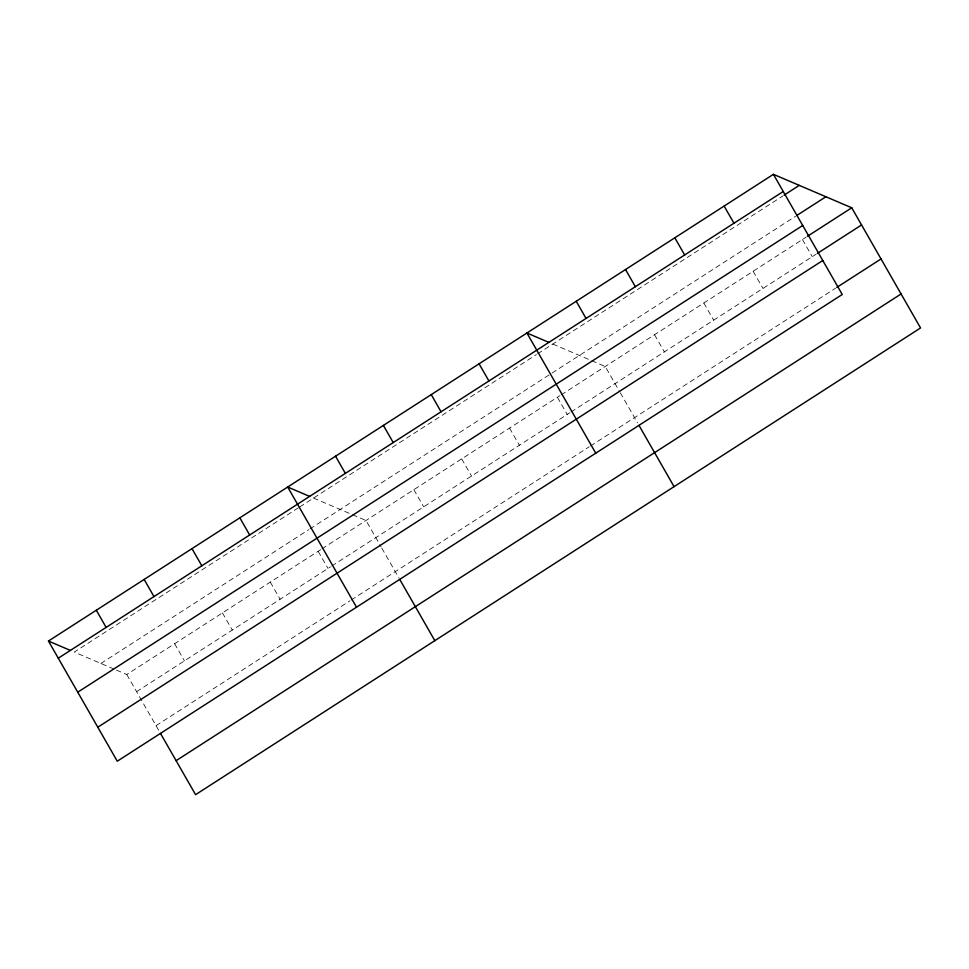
<?xml version="1.0" encoding="UTF-8"?>
<svg xmlns="http://www.w3.org/2000/svg" width="969" height="969" viewBox="0 0 969 969"><rect width="100%" height="100%" fill="white"/><g stroke="black" fill="none" stroke-linecap="round" stroke-linejoin="round"><path stroke-width="0.73" stroke-dasharray="4.84 3.63" d="M298.428 507.792L74.286 652.076L113.833 668.985M299.675 506.981L536.402 354.593M537.662 353.782L782.831 195.956M100.909 663.462L308.675 529.716M309.935 528.904L795.549 216.281M116.413 670.088L126.757 674.509L320.666 549.665M321.926 548.854L559.912 395.655M561.172 394.843L806.22 237.09M136.581 691.66L330.49 566.829M331.749 566.017L569.736 412.818M570.995 412.007L816.055 254.253M156.045 725.66L349.966 600.828M351.226 600.017L589.2 446.806M590.46 445.994L835.52 288.241M552.778 344.056L605.237 366.476L619.554 391.476M313.532 498.066L365.991 520.486L381.071 546.807M802.429 239.525L812.264 256.688M753.131 271.272L762.966 288.423M703.833 303.006L713.668 320.158M654.535 334.741L664.371 351.904M620.305 392.784L637.505 422.811M557.393 397.278L567.216 414.441M509.537 428.08L519.372 445.243M461.692 458.882L471.528 476.045M413.848 489.684L423.671 506.848M381.81 548.115L399.01 578.13M318.147 551.288L327.982 568.452M270.303 582.09L280.126 599.254M222.446 612.892L232.281 630.056M174.602 643.695L184.437 660.858M126.757 674.509L159.764 732.14"/><path stroke-width="1.45" d="M773.419 174.323L842.243 294.491L117.273 761.21L48.45 641.042L773.419 174.323L851.727 207.79L920.55 327.958L195.581 794.677L160.503 733.436M58.273 658.205L783.255 191.487M784.091 195.132L799.268 185.37M796.821 215.469L825.891 196.755M77.75 692.193L802.72 225.486M807.492 236.279L851.727 207.79M817.315 253.442L861.562 224.953M97.808 727.21L822.778 260.504M836.78 287.43L881.027 258.953M176.104 760.677L901.085 293.97M548.902 342.396L526.93 333.009L595.753 453.177M309.656 496.407L287.696 487.019L356.507 607.188M48.45 641.042L70.41 650.429M724.122 206.07L733.957 223.221M674.824 237.805L684.659 254.968M625.526 269.539L635.361 286.703M576.228 301.274L586.063 318.438M638.995 425.415L674.061 486.644M479.086 363.811L488.909 380.974M431.241 394.613L441.065 411.777M383.385 425.415L393.22 442.579M335.54 456.217L345.364 473.381M399.749 579.426L434.815 640.654M239.84 517.821L249.675 534.985M191.995 548.636L201.818 565.787M144.151 579.438L153.974 596.589M96.294 610.24L106.13 627.391"/></g></svg>
